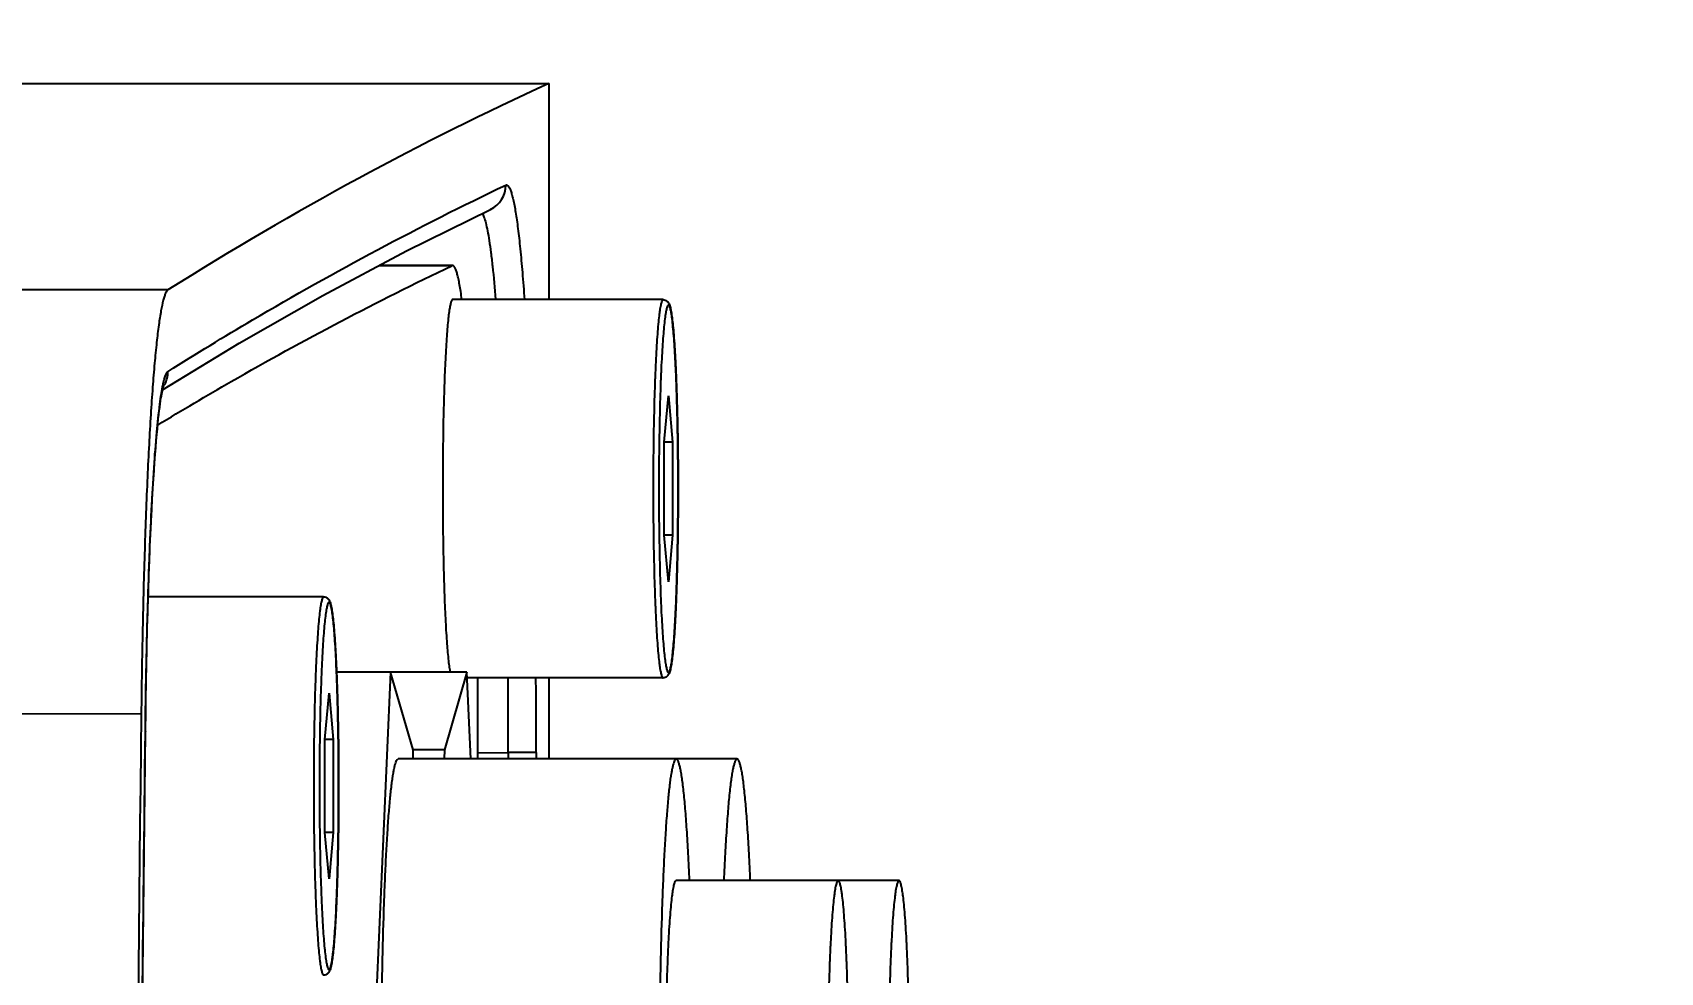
# Model space of a CAD drawing. Header units: millimetres. Extents: x 5828 to 6704, y 123 to 421.
# Drawn here: x 6598.923 to 6600.931, y 252.184 to 253.343 of the extents above; entities that cross this region are included whole.
import ezdxf

# ---------------------------------------------------------------- set-up
doc = ezdxf.new("R2010")
doc.units = ezdxf.units.MM
for name, color, linetype in [('外形图', 7, 'Continuous'), ('尺寸标注', 7, 'Continuous'), ('运动范围', 7, 'Continuous')]:
    doc.layers.add(name, color=color, linetype=linetype)
doc.styles.add('微软雅黑', font='msyh.ttc', dxfattribs={"height": 1.5})
doc.dimstyles.new('尺寸标注_1_15比例', dxfattribs={"dimtxt": 1.5, "dimasz": 1.25, "dimexe": 0.5, "dimexo": 0.4, "dimgap": 0.5, "dimtad": 1, "dimdec": 1, "dimlfac": 15, "dimdsep": 46, "dimtxsty": '微软雅黑', "dimcen": 0.09, "dimadec": 0, "dimazin": 0, "dimtp": 0.01, "dimtm": 0.01, "dimtfac": 1, "dimtdec": 1, "dimtofl": 0, "dimtmove": 0, "dimatfit": 3, "dimfxl": 1, "dimtolj": 1, "dimarcsym": 0})

# ---------------------------------------------------------------- blocks, each defined once
blk = doc.blocks.new('*D769')
at = {"layer": 'Defpoints', "color": 0}
for p in [(6596.5117, 262.0217), (6628.0363, 256.1115), (6591.2263, 249.6258), (6551.3884, 249.6138), (6637.3008, 249.6138)]:
    blk.add_point(p, dxfattribs=at)
at = {"layer": '尺寸标注', "color": 0, "lineweight": -2}
blk.add_arc((6591.1582, 249.6138), 13.5135, 15.29432, 174.69825, dxfattribs=at)
at = {"layer": '尺寸标注', "color": 0}
for points in [[(6603.9899, 253.1328), (6604.3964, 253.224), (6604.4667, 251.9587)], [(6577.4944, 250.8721), (6577.9106, 250.8528), (6577.6447, 249.6138)]]:
    blk.add_solid(points, dxfattribs=at)
at = {"layer": '尺寸标注', "color": 0, "insert": (6589.8699, 264.3502), "char_height": 1.5, "attachment_point": 5, "rotation": 4.9963, "style": '微软雅黑'}
blk.add_mtext('\\A1;-\\A1;170%%d', dxfattribs=at)

msp = doc.modelspace()

# ---------------------------------------------------------------- linework, layer by layer
at = {"layer": '外形图', "color": 7, "linetype": 'Continuous'}
for p, q in [((6596.9354, 253.2805), (6599.5597, 253.2805)), ((6599.5597, 253.0138), (6599.5597, 253.2805)), ((6599.4874, 253.1249), (6599.4873, 253.1249)), ((6599.4399, 253.0556), (6599.3499, 253.0556)), ((6599.4407, 253.0558), (6599.3503, 253.0558)), ((6599.4407, 253.0558), (6599.4399, 253.0556)), ((6599.0896, 253.0259), (6596.9389, 253.0271)), ((6599.7004, 253.0138), (6599.4407, 253.0138)), ((6599.7018, 252.8378), (6599.707, 252.8951)), ((6599.707, 252.8951), (6599.7122, 252.8378)), ((6599.7122, 252.8378), (6599.7018, 252.8378)), ((6599.7018, 252.7231), (6599.7018, 252.8378)), ((6599.7122, 252.8378), (6599.7122, 252.7231)), ((6599.7122, 252.7231), (6599.7018, 252.7231)), ((6599.707, 252.6658), (6599.7018, 252.7231)), ((6599.7122, 252.7231), (6599.707, 252.6658)), ((6599.2817, 252.6471), (6599.0653, 252.6471)), ((6599.4583, 252.5543), (6599.2977, 252.5543)), ((6599.3643, 252.5543), (6599.346, 252.143)), ((6599.392, 252.4584), (6599.3643, 252.5543)), ((6599.4583, 252.5543), (6599.4306, 252.4584)), ((6599.4631, 252.4471), (6599.4583, 252.5543)), ((6599.7004, 252.5471), (6599.4587, 252.5471)), ((6599.5597, 252.4471), (6599.5597, 252.5471)), ((6599.2832, 252.4711), (6599.2884, 252.5285)), ((6599.2884, 252.5285), (6599.2936, 252.4711)), ((6599.0567, 252.5025), (6596.9429, 252.5042)), ((6599.0618, 252.4805), (6599.0618, 252.4809)), ((6599.0618, 252.4809), (6599.0619, 252.4805)), ((6599.2936, 252.4711), (6599.2832, 252.4711)), ((6599.2832, 252.3565), (6599.2832, 252.4711)), ((6599.2936, 252.4711), (6599.2936, 252.3565)), ((6599.4306, 252.4584), (6599.392, 252.4584)), ((6599.3922, 252.4471), (6599.392, 252.4584)), ((6599.4306, 252.4584), (6599.4304, 252.4471)), ((6599.4721, 252.4471), (6599.4721, 252.4558)), ((6599.4721, 252.4547), (6599.5094, 252.4553)), ((6599.5439, 252.4553), (6599.5094, 252.4553)), ((6599.5094, 252.4553), (6599.5094, 252.4471)), ((6599.5439, 252.4553), (6599.5439, 252.4471)), ((6599.7917, 252.4471), (6599.3738, 252.4471)), ((6599.2936, 252.3565), (6599.2832, 252.3565)), ((6599.2884, 252.2991), (6599.2832, 252.3565)), ((6599.2936, 252.3565), (6599.2884, 252.2991)), ((6599.9914, 252.2971), (6599.7167, 252.2971))]:
    msp.add_line(p, q, dxfattribs=at)
for points in [[(6599.0831, 252.9025), (6599.1775, 252.9599), (6599.2808, 253.0188), (6599.3841, 253.0739), (6599.4874, 253.1249)], [(6599.0619, 252.4805), (6599.0622, 252.5066), (6599.0626, 252.5336), (6599.0631, 252.5601), (6599.0637, 252.5856), (6599.0642, 252.6098), (6599.0649, 252.6327), (6599.0655, 252.654), (6599.0662, 252.6738), (6599.0669, 252.6922), (6599.0675, 252.7095), (6599.0682, 252.7257), (6599.0689, 252.7408), (6599.0697, 252.755), (6599.0704, 252.7683), (6599.0711, 252.7807), (6599.0718, 252.7922), (6599.0725, 252.803), (6599.0732, 252.8131), (6599.0739, 252.8226), (6599.0746, 252.8314), (6599.0752, 252.8396), (6599.0759, 252.8472), (6599.0766, 252.8542), (6599.0772, 252.8607), (6599.0778, 252.8666), (6599.0784, 252.872), (6599.079, 252.8769), (6599.0796, 252.8813), (6599.0801, 252.8852), (6599.0806, 252.8888), (6599.0811, 252.892), (6599.0816, 252.8948), (6599.0821, 252.8974), (6599.0825, 252.8996), (6599.0829, 252.9016), (6599.0832, 252.9033), (6599.0836, 252.9047), (6599.0839, 252.9059), (6599.0841, 252.9069), (6599.0843, 252.9077), (6599.0845, 252.9082), (6599.0846, 252.9085), (6599.0846, 252.9085)], [(6599.0619, 246.747), (6599.0586, 247.0435), (6599.0558, 247.3427), (6599.0532, 247.6431), (6599.0511, 247.9445), (6599.0492, 248.2467), (6599.0478, 248.5497), (6599.0467, 248.8533), (6599.046, 249.1572), (6599.0456, 249.4614), (6599.0456, 249.7657), (6599.046, 250.0699), (6599.0467, 250.3739), (6599.0478, 250.6776), (6599.0492, 250.9807), (6599.0511, 251.283), (6599.0532, 251.5845), (6599.0558, 251.8849), (6599.0586, 252.184), (6599.0619, 252.4805)]]:
    msp.add_lwpolyline(points, dxfattribs=at)
for centre, radius, start, end in [((6599.4731, 253.155), 0.0333, 295.4549, 0.1046), ((6599.0565, 252.9253), 0.0333, 330.4356, 0.1055), ((6599.0566, 252.9252), 0.0332, 325.8816, 330.4282), ((6588.0948, 252.4559), 11.3773, 359.99959, 0.45956), ((6587.1088, 252.4667), 12.4007, 359.94759, 0.37174), ((6586.2796, 252.4555), 13.2643, 359.99923, 0.39579)]:
    msp.add_arc(centre, radius, start, end, dxfattribs=at)
for centre, major_axis, start_param, end_param in [((6600.8118, -746.4341), (0, 1000), 0.023895, 0.032867), ((6599.7468, 249.6138), (0, 13.4821), 1.354859, 1.786734)]:
    msp.add_ellipse(centre, major_axis=major_axis, ratio=0.052408, start_param=start_param, end_param=end_param, dxfattribs=at)
for points, knots in [([(6599.0898, 252.9253), (6599.1242, 252.9469), (6599.2597, 253.0294), (6599.3998, 253.1044), (6599.5063, 253.155)], [0, 0, 0, 0, 0.256151, 1, 1, 1, 1]), ([(6599.5063, 253.155), (6599.5066, 253.1551), (6599.5071, 253.1553), (6599.5079, 253.1552), (6599.5087, 253.1547), (6599.5099, 253.1536), (6599.5112, 253.1514), (6599.5127, 253.1477), (6599.5141, 253.1429), (6599.5156, 253.1369), (6599.5171, 253.1297), (6599.5186, 253.1213), (6599.52, 253.1117), (6599.5214, 253.101), (6599.5228, 253.0891), (6599.5247, 253.0711), (6599.527, 253.0459), (6599.5286, 253.025), (6599.5293, 253.0139)], [0, 0, 0, 0, 0.005469, 0.010792, 0.016768, 0.023977, 0.043249, 0.069921, 0.104412, 0.1469, 0.197443, 0.255994, 0.322474, 0.396792, 0.478845, 0.568513, 0.770049, 1, 1, 1, 1]), ([(6599.4773, 253.12), (6599.4777, 253.1194), (6599.4785, 253.1179), (6599.4801, 253.1141), (6599.4819, 253.1077), (6599.484, 253.098), (6599.4861, 253.0859), (6599.4881, 253.0713), (6599.491, 253.047), (6599.4927, 253.0277), (6599.4938, 253.014)], [0, 0, 0, 0, 0.020494, 0.046371, 0.114979, 0.206502, 0.320931, 0.457993, 0.617251, 1, 1, 1, 1]), ([(6599.077, 252.8591), (6599.107, 252.8773), (6599.2255, 252.9474), (6599.3474, 253.0116), (6599.4399, 253.0556)], [0, 0, 0, 0, 0.255295, 1, 1, 1, 1]), ([(6599.4522, 253.014), (6599.4518, 253.0172), (6599.4509, 253.0233), (6599.4495, 253.0318), (6599.4481, 253.039), (6599.4467, 253.0449), (6599.4453, 253.0495), (6599.4441, 253.0526), (6599.443, 253.0543), (6599.4423, 253.0551), (6599.4415, 253.0557), (6599.4409, 253.0558), (6599.4407, 253.0558)], [0, 0, 0, 0, 0.221194, 0.41458, 0.579869, 0.716922, 0.825833, 0.907173, 0.93804, 0.962971, 0.98298, 1, 1, 1, 1]), ([(6599.0896, 253.0259), (6599.089, 253.0255), (6599.0879, 253.0242), (6599.0866, 253.0215), (6599.0852, 253.0177), (6599.0831, 253.0105), (6599.0807, 252.9987), (6599.0781, 252.9813), (6599.0755, 252.9597), (6599.073, 252.934), (6599.0706, 252.9044), (6599.0683, 252.871), (6599.0662, 252.8342), (6599.0635, 252.7788), (6599.0607, 252.703), (6599.0582, 252.6054), (6599.0571, 252.5376), (6599.0567, 252.5025)], [0, 0, 0, 0, 0.003914, 0.00957, 0.017172, 0.026794, 0.052169, 0.085689, 0.127192, 0.176426, 0.233078, 0.296774, 0.367089, 0.443552, 0.612818, 0.799993, 1, 1, 1, 1]), ([(6599.4407, 253.0138), (6599.4405, 253.0138), (6599.4401, 253.0135), (6599.4396, 253.0127), (6599.439, 253.0115), (6599.4385, 253.0098), (6599.438, 253.0077), (6599.4374, 253.0051), (6599.4369, 253.0021), (6599.4362, 252.9971), (6599.4353, 252.9898), (6599.4344, 252.9797), (6599.4335, 252.9681), (6599.4323, 252.9495), (6599.431, 252.9231), (6599.4298, 252.8881), (6599.429, 252.8497), (6599.4286, 252.8089), (6599.4285, 252.7672), (6599.4288, 252.726), (6599.4295, 252.6865), (6599.4305, 252.6501), (6599.4319, 252.618), (6599.4335, 252.5911), (6599.4351, 252.5725), (6599.4366, 252.5609), (6599.4373, 252.5562), (6599.4378, 252.5542)], [0, 0, 0, 0, 0.001304, 0.003262, 0.006105, 0.009901, 0.014672, 0.020424, 0.027152, 0.034849, 0.053095, 0.07503, 0.100485, 0.129257, 0.195802, 0.272517, 0.356913, 0.446245, 0.537607, 0.628026, 0.714558, 0.79439, 0.864928, 0.923889, 0.969381, 0.986615, 1, 1, 1, 1]), ([(6599.7004, 253.0138), (6599.7002, 253.0138), (6599.6998, 253.0136), (6599.6995, 253.0131), (6599.699, 253.0124), (6599.6985, 253.0111), (6599.6979, 253.0091), (6599.6974, 253.0066), (6599.6968, 253.0036), (6599.6962, 253), (6599.6955, 252.9942), (6599.6945, 252.9856), (6599.6935, 252.9739), (6599.6926, 252.9603), (6599.6917, 252.9449), (6599.6909, 252.928), (6599.6899, 252.9028), (6599.689, 252.8686), (6599.6883, 252.8254), (6599.6881, 252.7805), (6599.6883, 252.7355), (6599.689, 252.6923), (6599.6899, 252.6581), (6599.6909, 252.6329), (6599.6917, 252.616), (6599.6926, 252.6007), (6599.6935, 252.5871), (6599.6945, 252.5753), (6599.6955, 252.5668), (6599.6962, 252.5609), (6599.6968, 252.5573), (6599.6974, 252.5543), (6599.6979, 252.5518), (6599.6985, 252.5498), (6599.699, 252.5485), (6599.6995, 252.5478), (6599.6998, 252.5473), (6599.7002, 252.5471), (6599.7004, 252.5471)], [0, 0, 0, 0, 0.001411, 0.002394, 0.00362, 0.006867, 0.011226, 0.016719, 0.023346, 0.031101, 0.039968, 0.060967, 0.086158, 0.11531, 0.148147, 0.184358, 0.223596, 0.309629, 0.402955, 0.5, 0.597045, 0.690371, 0.776404, 0.815642, 0.851853, 0.88469, 0.913842, 0.939033, 0.960032, 0.968899, 0.976654, 0.983281, 0.988774, 0.993133, 0.99638, 0.997606, 0.998589, 1, 1, 1, 1]), ([(6599.7004, 253.0138), (6599.7013, 253.0138), (6599.7031, 253.0134), (6599.7055, 253.012), (6599.7072, 253.0098), (6599.7083, 253.0072), (6599.7091, 253.0048), (6599.7098, 253.002), (6599.7106, 252.9975), (6599.7116, 252.9907), (6599.7126, 252.9811), (6599.7141, 252.9646), (6599.7152, 252.9458), (6599.7162, 252.9249), (6599.7169, 252.9069), (6599.7175, 252.8878), (6599.7182, 252.8604), (6599.7188, 252.8245), (6599.719, 252.7805), (6599.7188, 252.7365), (6599.7182, 252.7006), (6599.7175, 252.6731), (6599.7169, 252.654), (6599.7162, 252.6361), (6599.7152, 252.6151), (6599.7141, 252.5963), (6599.7126, 252.5798), (6599.7116, 252.5702), (6599.7106, 252.5634), (6599.7098, 252.5589), (6599.7091, 252.5562), (6599.7083, 252.5537), (6599.7072, 252.5511), (6599.7055, 252.549), (6599.7031, 252.5475), (6599.7013, 252.5471), (6599.7004, 252.5471)], [0, 0, 0, 0, 0.00593, 0.010902, 0.017755, 0.022968, 0.028203, 0.034058, 0.040762, 0.057052, 0.077338, 0.101572, 0.161144, 0.19596, 0.233709, 0.274031, 0.31654, 0.406461, 0.500001, 0.593541, 0.683462, 0.72597, 0.766292, 0.804041, 0.838858, 0.898429, 0.922663, 0.942948, 0.959239, 0.965943, 0.971797, 0.977032, 0.982245, 0.989098, 0.99407, 1, 1, 1, 1]), ([(6599.707, 253.0071), (6599.7068, 253.0071), (6599.7065, 253.0069), (6599.7061, 253.0065), (6599.7057, 253.0058), (6599.7052, 253.0045), (6599.7047, 253.0026), (6599.7041, 253.0002), (6599.7036, 252.9972), (6599.703, 252.9937), (6599.7023, 252.9881), (6599.7014, 252.9797), (6599.7004, 252.9683), (6599.6995, 252.9551), (6599.6986, 252.9402), (6599.6978, 252.9238), (6599.6969, 252.8993), (6599.696, 252.8661), (6599.6953, 252.8241), (6599.6951, 252.7805), (6599.6953, 252.7368), (6599.696, 252.6948), (6599.6969, 252.6616), (6599.6978, 252.6371), (6599.6986, 252.6207), (6599.6995, 252.6058), (6599.7004, 252.5926), (6599.7014, 252.5812), (6599.7023, 252.5729), (6599.703, 252.5672), (6599.7036, 252.5637), (6599.7041, 252.5608), (6599.7047, 252.5583), (6599.7052, 252.5564), (6599.7057, 252.5551), (6599.7061, 252.5544), (6599.7065, 252.554), (6599.7068, 252.5538), (6599.707, 252.5538)], [0, 0, 0, 0, 0.001411, 0.002394, 0.00362, 0.006867, 0.011226, 0.016719, 0.023346, 0.031101, 0.039968, 0.060967, 0.086158, 0.11531, 0.148147, 0.184358, 0.223596, 0.309629, 0.402955, 0.5, 0.597045, 0.690371, 0.776404, 0.815642, 0.851853, 0.88469, 0.913842, 0.939033, 0.960032, 0.968899, 0.976654, 0.983281, 0.988774, 0.993133, 0.99638, 0.997606, 0.998589, 1, 1, 1, 1]), ([(6599.707, 252.5538), (6599.7073, 252.5538), (6599.7076, 252.554), (6599.7079, 252.5544), (6599.7084, 252.5551), (6599.7089, 252.5564), (6599.7094, 252.5583), (6599.71, 252.5608), (6599.7105, 252.5637), (6599.7111, 252.5672), (6599.7118, 252.5729), (6599.7127, 252.5812), (6599.7137, 252.5926), (6599.7146, 252.6058), (6599.7155, 252.6207), (6599.7163, 252.6371), (6599.7172, 252.6616), (6599.7181, 252.6948), (6599.7188, 252.7368), (6599.719, 252.7805), (6599.7188, 252.8241), (6599.7181, 252.8661), (6599.7172, 252.8993), (6599.7163, 252.9238), (6599.7155, 252.9402), (6599.7146, 252.9551), (6599.7137, 252.9683), (6599.7127, 252.9797), (6599.7118, 252.9881), (6599.7111, 252.9937), (6599.7105, 252.9972), (6599.71, 253.0002), (6599.7094, 253.0026), (6599.7089, 253.0045), (6599.7084, 253.0058), (6599.7079, 253.0065), (6599.7076, 253.0069), (6599.7073, 253.0071), (6599.707, 253.0071)], [0, 0, 0, 0, 0.001411, 0.002394, 0.00362, 0.006867, 0.011226, 0.016719, 0.023346, 0.031101, 0.039968, 0.060967, 0.086158, 0.11531, 0.148147, 0.184358, 0.223596, 0.309629, 0.402955, 0.5, 0.597045, 0.690371, 0.776404, 0.815642, 0.851853, 0.88469, 0.913842, 0.939033, 0.960032, 0.968899, 0.976654, 0.983281, 0.988774, 0.993133, 0.99638, 0.997606, 0.998589, 1, 1, 1, 1]), ([(6599.0836, 252.9088), (6599.0841, 252.9109), (6599.0849, 252.9148), (6599.0864, 252.9197), (6599.0878, 252.9229), (6599.0889, 252.9246), (6599.0895, 252.9251), (6599.0898, 252.9253)], [0, 0, 0, 0, 0.370696, 0.659127, 0.866579, 0.941634, 1, 1, 1, 1]), ([(6599.0618, 252.4809), (6599.0624, 252.5299), (6599.0637, 252.601), (6599.0667, 252.6921), (6599.0693, 252.7517), (6599.0722, 252.8037), (6599.0755, 252.8472), (6599.0787, 252.8777), (6599.0814, 252.8972), (6599.0829, 252.9052), (6599.0836, 252.9088)], [0, 0, 0, 0, 0.342718, 0.497724, 0.637685, 0.759993, 0.862381, 0.94287, 0.974417, 1, 1, 1, 1]), ([(6599.2817, 252.6471), (6599.2815, 252.6471), (6599.2811, 252.6469), (6599.2808, 252.6465), (6599.2803, 252.6457), (6599.2798, 252.6444), (6599.2793, 252.6425), (6599.2787, 252.64), (6599.2781, 252.6369), (6599.2775, 252.6333), (6599.2768, 252.6275), (6599.2758, 252.6189), (6599.2748, 252.6072), (6599.2739, 252.5936), (6599.273, 252.5783), (6599.2722, 252.5613), (6599.2712, 252.5361), (6599.2703, 252.502), (6599.2696, 252.4587), (6599.2694, 252.4138), (6599.2696, 252.3689), (6599.2703, 252.3256), (6599.2712, 252.2915), (6599.2722, 252.2662), (6599.273, 252.2493), (6599.2739, 252.234), (6599.2748, 252.2204), (6599.2758, 252.2087), (6599.2768, 252.2001), (6599.2775, 252.1943), (6599.2781, 252.1907), (6599.2787, 252.1876), (6599.2793, 252.1851), (6599.2798, 252.1831), (6599.2803, 252.1819), (6599.2808, 252.1811), (6599.2811, 252.1807), (6599.2815, 252.1805), (6599.2817, 252.1805)], [0, 0, 0, 0, 0.001411, 0.002394, 0.00362, 0.006867, 0.011226, 0.016719, 0.023346, 0.031101, 0.039968, 0.060967, 0.086158, 0.11531, 0.148147, 0.184358, 0.223596, 0.309629, 0.402955, 0.5, 0.597045, 0.690371, 0.776404, 0.815642, 0.851853, 0.88469, 0.913842, 0.939033, 0.960032, 0.968899, 0.976654, 0.983281, 0.988774, 0.993133, 0.99638, 0.997606, 0.998589, 1, 1, 1, 1]), ([(6599.2884, 252.6405), (6599.2881, 252.6405), (6599.2878, 252.6403), (6599.2875, 252.6398), (6599.287, 252.6391), (6599.2865, 252.6379), (6599.286, 252.6359), (6599.2854, 252.6335), (6599.2849, 252.6305), (6599.2843, 252.627), (6599.2836, 252.6214), (6599.2827, 252.6131), (6599.2817, 252.6017), (6599.2808, 252.5885), (6599.2799, 252.5736), (6599.2791, 252.5571), (6599.2782, 252.5326), (6599.2773, 252.4994), (6599.2766, 252.4575), (6599.2764, 252.4138), (6599.2766, 252.3701), (6599.2773, 252.3282), (6599.2782, 252.295), (6599.2791, 252.2705), (6599.2799, 252.254), (6599.2808, 252.2391), (6599.2817, 252.2259), (6599.2827, 252.2145), (6599.2836, 252.2062), (6599.2843, 252.2005), (6599.2849, 252.1971), (6599.2854, 252.1941), (6599.286, 252.1916), (6599.2865, 252.1897), (6599.287, 252.1885), (6599.2875, 252.1878), (6599.2878, 252.1873), (6599.2881, 252.1871), (6599.2884, 252.1871)], [0, 0, 0, 0, 0.001411, 0.002394, 0.00362, 0.006867, 0.011226, 0.016719, 0.023346, 0.031101, 0.039968, 0.060967, 0.086158, 0.11531, 0.148147, 0.184358, 0.223596, 0.309629, 0.402955, 0.5, 0.597045, 0.690371, 0.776404, 0.815642, 0.851853, 0.88469, 0.913842, 0.939033, 0.960032, 0.968899, 0.976654, 0.983281, 0.988774, 0.993133, 0.99638, 0.997606, 0.998589, 1, 1, 1, 1]), ([(6599.2817, 252.6471), (6599.2826, 252.6471), (6599.2844, 252.6468), (6599.2868, 252.6453), (6599.2885, 252.6431), (6599.2897, 252.6406), (6599.2904, 252.6381), (6599.2911, 252.6354), (6599.2919, 252.6309), (6599.2929, 252.624), (6599.294, 252.6144), (6599.2954, 252.598), (6599.2965, 252.5792), (6599.2975, 252.5582), (6599.2982, 252.5403), (6599.2988, 252.5211), (6599.2995, 252.4937), (6599.3001, 252.4578), (6599.3003, 252.4138), (6599.3001, 252.3698), (6599.2995, 252.3339), (6599.2988, 252.3065), (6599.2982, 252.2873), (6599.2975, 252.2694), (6599.2965, 252.2484), (6599.2954, 252.2296), (6599.294, 252.2132), (6599.2929, 252.2035), (6599.2919, 252.1967), (6599.2911, 252.1922), (6599.2904, 252.1895), (6599.2897, 252.187), (6599.2885, 252.1845), (6599.2868, 252.1823), (6599.2844, 252.1808), (6599.2826, 252.1805), (6599.2817, 252.1805)], [0, 0, 0, 0, 0.00593, 0.010902, 0.017755, 0.022968, 0.028203, 0.034058, 0.040762, 0.057052, 0.077338, 0.101572, 0.161144, 0.19596, 0.233709, 0.274031, 0.31654, 0.406461, 0.500001, 0.593541, 0.683462, 0.72597, 0.766292, 0.804041, 0.838858, 0.898429, 0.922663, 0.942948, 0.959239, 0.965943, 0.971797, 0.977032, 0.982245, 0.989098, 0.99407, 1, 1, 1, 1]), ([(6599.2884, 252.1871), (6599.2886, 252.1871), (6599.2889, 252.1873), (6599.2893, 252.1878), (6599.2897, 252.1885), (6599.2902, 252.1897), (6599.2907, 252.1916), (6599.2913, 252.1941), (6599.2918, 252.1971), (6599.2924, 252.2005), (6599.2932, 252.2062), (6599.2941, 252.2145), (6599.295, 252.2259), (6599.296, 252.2391), (6599.2968, 252.254), (6599.2976, 252.2705), (6599.2985, 252.295), (6599.2994, 252.3282), (6599.3001, 252.3701), (6599.3003, 252.4138), (6599.3001, 252.4575), (6599.2994, 252.4994), (6599.2985, 252.5326), (6599.2976, 252.5571), (6599.2968, 252.5736), (6599.296, 252.5885), (6599.295, 252.6017), (6599.2941, 252.6131), (6599.2932, 252.6214), (6599.2924, 252.627), (6599.2918, 252.6305), (6599.2913, 252.6335), (6599.2907, 252.6359), (6599.2902, 252.6379), (6599.2897, 252.6391), (6599.2893, 252.6398), (6599.2889, 252.6403), (6599.2886, 252.6405), (6599.2884, 252.6405)], [0, 0, 0, 0, 0.001411, 0.002394, 0.00362, 0.006867, 0.011226, 0.016719, 0.023346, 0.031101, 0.039968, 0.060967, 0.086158, 0.11531, 0.148147, 0.184358, 0.223596, 0.309629, 0.402955, 0.5, 0.597045, 0.690371, 0.776404, 0.815642, 0.851853, 0.88469, 0.913842, 0.939033, 0.960032, 0.968899, 0.976654, 0.983281, 0.988774, 0.993133, 0.99638, 0.997606, 0.998589, 1, 1, 1, 1]), ([(6599.0618, 246.747), (6599.0564, 247.222), (6599.0482, 248.1776), (6599.0442, 249.6138), (6599.0482, 251.05), (6599.0564, 252.0056), (6599.0618, 252.4805)], [0, 0, 0, 0, 0.248536, 0.5, 0.751464, 1, 1, 1, 1]), ([(6599.3738, 251.6471), (6599.3734, 251.6471), (6599.3728, 251.6475), (6599.3722, 251.6483), (6599.3714, 251.6495), (6599.3706, 251.6517), (6599.3696, 251.6551), (6599.3686, 251.6594), (6599.3676, 251.6646), (6599.3667, 251.6708), (6599.3653, 251.6808), (6599.3637, 251.6955), (6599.362, 251.7156), (6599.3604, 251.7389), (6599.3589, 251.7652), (6599.3575, 251.7942), (6599.3559, 251.8374), (6599.3543, 251.896), (6599.3531, 251.9701), (6599.3527, 252.0471), (6599.3531, 252.1242), (6599.3543, 252.1983), (6599.3559, 252.2568), (6599.3575, 252.3001), (6599.3589, 252.3291), (6599.3604, 252.3554), (6599.362, 252.3787), (6599.3637, 252.3988), (6599.3653, 252.4135), (6599.3667, 252.4235), (6599.3676, 252.4296), (6599.3686, 252.4349), (6599.3696, 252.4392), (6599.3706, 252.4425), (6599.3714, 252.4447), (6599.3722, 252.446), (6599.3728, 252.4468), (6599.3734, 252.4471), (6599.3738, 252.4471)], [0, 0, 0, 0, 0.001411, 0.002394, 0.00362, 0.006867, 0.011226, 0.016719, 0.023346, 0.0311, 0.039968, 0.060967, 0.086158, 0.11531, 0.148147, 0.184357, 0.223596, 0.309628, 0.402955, 0.5, 0.597045, 0.690371, 0.776404, 0.815642, 0.851853, 0.88469, 0.913842, 0.939033, 0.960032, 0.968899, 0.976653, 0.983281, 0.988773, 0.993133, 0.99638, 0.997606, 0.998589, 1, 1, 1, 1]), ([(6599.7167, 252.4471), (6599.7163, 252.4471), (6599.7157, 252.4468), (6599.7151, 252.446), (6599.7143, 252.4447), (6599.7134, 252.4425), (6599.7125, 252.4392), (6599.7115, 252.4349), (6599.7105, 252.4296), (6599.7095, 252.4235), (6599.7082, 252.4135), (6599.7066, 252.3988), (6599.7049, 252.3787), (6599.7033, 252.3554), (6599.7018, 252.3291), (6599.7004, 252.3001), (6599.6987, 252.2568), (6599.6971, 252.1983), (6599.696, 252.1242), (6599.6956, 252.0471), (6599.696, 251.9701), (6599.6971, 251.896), (6599.6987, 251.8374), (6599.7004, 251.7942), (6599.7018, 251.7652), (6599.7033, 251.7389), (6599.7049, 251.7156), (6599.7066, 251.6955), (6599.7082, 251.6808), (6599.7095, 251.6708), (6599.7105, 251.6646), (6599.7115, 251.6594), (6599.7125, 251.6551), (6599.7134, 251.6517), (6599.7143, 251.6495), (6599.7151, 251.6483), (6599.7157, 251.6475), (6599.7163, 251.6471), (6599.7167, 251.6471)], [0, 0, 0, 0, 0.001411, 0.002394, 0.00362, 0.006867, 0.011227, 0.016719, 0.023347, 0.031101, 0.039968, 0.060967, 0.086158, 0.11531, 0.148147, 0.184358, 0.223596, 0.309629, 0.402955, 0.5, 0.597045, 0.690372, 0.776404, 0.815643, 0.851853, 0.88469, 0.913842, 0.939033, 0.960032, 0.9689, 0.976654, 0.983281, 0.988774, 0.993133, 0.99638, 0.997606, 0.998589, 1, 1, 1, 1]), ([(6599.733, 252.2972), (6599.7325, 252.3083), (6599.7316, 252.3294), (6599.7298, 252.359), (6599.728, 252.3847), (6599.7262, 252.4036), (6599.7247, 252.4165), (6599.7236, 252.4244), (6599.7225, 252.4312), (6599.7214, 252.4368), (6599.7204, 252.4407), (6599.7196, 252.4431), (6599.7191, 252.4446), (6599.7185, 252.4457), (6599.7178, 252.4466), (6599.7171, 252.4471), (6599.7167, 252.4471)], [0, 0, 0, 0, 0.219466, 0.415682, 0.58623, 0.729027, 0.789476, 0.842387, 0.887622, 0.925085, 0.954739, 0.966658, 0.976669, 0.984831, 0.991259, 1, 1, 1, 1]), ([(6599.7917, 252.4471), (6599.7912, 252.4471), (6599.7905, 252.4466), (6599.7899, 252.4457), (6599.7893, 252.4446), (6599.7887, 252.4431), (6599.7879, 252.4407), (6599.7869, 252.4368), (6599.7858, 252.4312), (6599.7847, 252.4244), (6599.7836, 252.4165), (6599.7821, 252.4036), (6599.7804, 252.3847), (6599.7785, 252.359), (6599.7768, 252.3294), (6599.7758, 252.3083), (6599.7753, 252.2972)], [0, 0, 0, 0, 0.008741, 0.015169, 0.023331, 0.033342, 0.045261, 0.074915, 0.112378, 0.157613, 0.210524, 0.270973, 0.413771, 0.584318, 0.780534, 1, 1, 1, 1]), ([(6599.808, 252.2972), (6599.8075, 252.3083), (6599.8066, 252.3294), (6599.8048, 252.359), (6599.803, 252.3847), (6599.8012, 252.4036), (6599.7997, 252.4165), (6599.7987, 252.4244), (6599.7976, 252.4312), (6599.7964, 252.4368), (6599.7955, 252.4407), (6599.7946, 252.4431), (6599.7941, 252.4446), (6599.7935, 252.4457), (6599.7928, 252.4466), (6599.7921, 252.4471), (6599.7917, 252.4471)], [0, 0, 0, 0, 0.219466, 0.415682, 0.58623, 0.729027, 0.789476, 0.842387, 0.887622, 0.925085, 0.954739, 0.966658, 0.976669, 0.984831, 0.991259, 1, 1, 1, 1]), ([(6599.7167, 251.7971), (6599.7164, 251.7971), (6599.716, 251.7974), (6599.7157, 251.7978), (6599.7152, 251.7986), (6599.7146, 251.8), (6599.714, 251.8021), (6599.7134, 251.8048), (6599.7128, 251.8081), (6599.7122, 251.8119), (6599.7114, 251.8182), (6599.7104, 251.8273), (6599.7093, 251.8399), (6599.7083, 251.8545), (6599.7073, 251.8709), (6599.7065, 251.889), (6599.7055, 251.9161), (6599.7045, 251.9527), (6599.7037, 251.999), (6599.7035, 252.0471), (6599.7037, 252.0953), (6599.7045, 252.1416), (6599.7055, 252.1782), (6599.7065, 252.2052), (6599.7073, 252.2233), (6599.7083, 252.2398), (6599.7093, 252.2543), (6599.7104, 252.2669), (6599.7114, 252.2761), (6599.7122, 252.2823), (6599.7128, 252.2862), (6599.7134, 252.2895), (6599.714, 252.2922), (6599.7146, 252.2943), (6599.7152, 252.2956), (6599.7157, 252.2964), (6599.716, 252.2969), (6599.7164, 252.2971), (6599.7167, 252.2971)], [0, 0, 0, 0, 0.001411, 0.002394, 0.00362, 0.006867, 0.011226, 0.016719, 0.023346, 0.0311, 0.039968, 0.060967, 0.086158, 0.11531, 0.148147, 0.184357, 0.223596, 0.309628, 0.402955, 0.5, 0.597045, 0.690371, 0.776404, 0.815642, 0.851853, 0.88469, 0.913842, 0.939033, 0.960032, 0.968899, 0.976653, 0.983281, 0.988773, 0.993133, 0.99638, 0.997606, 0.998589, 1, 1, 1, 1]), ([(6599.9164, 252.2971), (6599.9161, 252.2971), (6599.9158, 252.2969), (6599.9154, 252.2964), (6599.9149, 252.2956), (6599.9144, 252.2943), (6599.9138, 252.2922), (6599.9131, 252.2895), (6599.9125, 252.2862), (6599.9119, 252.2823), (6599.9111, 252.2761), (6599.9101, 252.2669), (6599.909, 252.2543), (6599.908, 252.2398), (6599.9071, 252.2233), (6599.9062, 252.2052), (6599.9052, 252.1782), (6599.9042, 252.1416), (6599.9035, 252.0953), (6599.9032, 252.0471), (6599.9035, 251.999), (6599.9042, 251.9527), (6599.9052, 251.9161), (6599.9062, 251.889), (6599.9071, 251.8709), (6599.908, 251.8545), (6599.909, 251.8399), (6599.9101, 251.8273), (6599.9111, 251.8182), (6599.9119, 251.8119), (6599.9125, 251.8081), (6599.9131, 251.8048), (6599.9138, 251.8021), (6599.9144, 251.8), (6599.9149, 251.7986), (6599.9154, 251.7978), (6599.9158, 251.7974), (6599.9161, 251.7971), (6599.9164, 251.7971)], [0, 0, 0, 0, 0.001411, 0.002394, 0.00362, 0.006867, 0.011227, 0.016719, 0.023347, 0.031101, 0.039968, 0.060967, 0.086158, 0.11531, 0.148147, 0.184358, 0.223596, 0.309629, 0.402955, 0.5, 0.597045, 0.690372, 0.776404, 0.815643, 0.851853, 0.88469, 0.913842, 0.939033, 0.960032, 0.9689, 0.976654, 0.983281, 0.988774, 0.993133, 0.99638, 0.997606, 0.998589, 1, 1, 1, 1]), ([(6599.9164, 251.7971), (6599.9166, 251.7971), (6599.917, 251.7974), (6599.9174, 251.7978), (6599.9178, 251.7986), (6599.9184, 251.8), (6599.919, 251.8021), (6599.9196, 251.8048), (6599.9202, 251.8081), (6599.9208, 251.8119), (6599.9217, 251.8182), (6599.9227, 251.8273), (6599.9237, 251.8399), (6599.9248, 251.8545), (6599.9257, 251.8709), (6599.9265, 251.889), (6599.9276, 251.9161), (6599.9286, 251.9527), (6599.9293, 251.999), (6599.9295, 252.0471), (6599.9293, 252.0953), (6599.9286, 252.1416), (6599.9276, 252.1782), (6599.9265, 252.2052), (6599.9257, 252.2233), (6599.9248, 252.2398), (6599.9237, 252.2543), (6599.9227, 252.2669), (6599.9217, 252.2761), (6599.9208, 252.2823), (6599.9202, 252.2862), (6599.9196, 252.2895), (6599.919, 252.2922), (6599.9184, 252.2943), (6599.9178, 252.2956), (6599.9174, 252.2964), (6599.917, 252.2969), (6599.9166, 252.2971), (6599.9164, 252.2971)], [0, 0, 0, 0, 0.001411, 0.002394, 0.00362, 0.006867, 0.011227, 0.016719, 0.023347, 0.031101, 0.039968, 0.060967, 0.086158, 0.11531, 0.148147, 0.184358, 0.223596, 0.309629, 0.402955, 0.5, 0.597045, 0.690372, 0.776404, 0.815643, 0.851853, 0.88469, 0.913842, 0.939033, 0.960032, 0.9689, 0.976654, 0.983281, 0.988774, 0.993133, 0.99638, 0.997606, 0.998589, 1, 1, 1, 1]), ([(6599.9914, 252.2971), (6599.9912, 252.2971), (6599.9908, 252.2969), (6599.9904, 252.2964), (6599.9899, 252.2956), (6599.9894, 252.2943), (6599.9888, 252.2922), (6599.9882, 252.2895), (6599.9875, 252.2862), (6599.9869, 252.2823), (6599.9861, 252.2761), (6599.9851, 252.2669), (6599.984, 252.2543), (6599.983, 252.2398), (6599.9821, 252.2233), (6599.9812, 252.2052), (6599.9802, 252.1782), (6599.9792, 252.1416), (6599.9785, 252.0953), (6599.9782, 252.0471), (6599.9785, 251.999), (6599.9792, 251.9527), (6599.9802, 251.9161), (6599.9812, 251.889), (6599.9821, 251.8709), (6599.983, 251.8545), (6599.984, 251.8399), (6599.9851, 251.8273), (6599.9861, 251.8182), (6599.9869, 251.8119), (6599.9875, 251.8081), (6599.9882, 251.8048), (6599.9888, 251.8021), (6599.9894, 251.8), (6599.9899, 251.7986), (6599.9904, 251.7978), (6599.9908, 251.7974), (6599.9912, 251.7971), (6599.9914, 251.7971)], [0, 0, 0, 0, 0.001411, 0.002394, 0.00362, 0.006867, 0.011227, 0.016719, 0.023347, 0.031101, 0.039968, 0.060967, 0.086158, 0.11531, 0.148147, 0.184358, 0.223596, 0.309629, 0.402955, 0.5, 0.597045, 0.690372, 0.776404, 0.815643, 0.851853, 0.88469, 0.913842, 0.939033, 0.960032, 0.9689, 0.976654, 0.983281, 0.988774, 0.993133, 0.99638, 0.997606, 0.998589, 1, 1, 1, 1]), ([(6599.9914, 251.7971), (6599.9916, 251.7971), (6599.992, 251.7974), (6599.9924, 251.7978), (6599.9929, 251.7986), (6599.9934, 251.8), (6599.994, 251.8021), (6599.9946, 251.8048), (6599.9952, 251.8081), (6599.9958, 251.8119), (6599.9967, 251.8182), (6599.9977, 251.8273), (6599.9988, 251.8399), (6599.9998, 251.8545), (6600.0007, 251.8709), (6600.0016, 251.889), (6600.0026, 251.9161), (6600.0036, 251.9527), (6600.0043, 251.999), (6600.0046, 252.0471), (6600.0043, 252.0953), (6600.0036, 252.1416), (6600.0026, 252.1782), (6600.0016, 252.2052), (6600.0007, 252.2233), (6599.9998, 252.2398), (6599.9988, 252.2543), (6599.9977, 252.2669), (6599.9967, 252.2761), (6599.9958, 252.2823), (6599.9952, 252.2862), (6599.9946, 252.2895), (6599.994, 252.2922), (6599.9934, 252.2943), (6599.9929, 252.2956), (6599.9924, 252.2964), (6599.992, 252.2969), (6599.9916, 252.2971), (6599.9914, 252.2971)], [0, 0, 0, 0, 0.001411, 0.002394, 0.00362, 0.006867, 0.011227, 0.016719, 0.023347, 0.031101, 0.039968, 0.060967, 0.086158, 0.11531, 0.148147, 0.184358, 0.223596, 0.309629, 0.402955, 0.5, 0.597045, 0.690372, 0.776404, 0.815643, 0.851853, 0.88469, 0.913842, 0.939033, 0.960032, 0.9689, 0.976654, 0.983281, 0.988774, 0.993133, 0.99638, 0.997606, 0.998589, 1, 1, 1, 1])]:
    msp.add_open_spline(points, degree=3, knots=knots, dxfattribs=at)
at = {"layer": '运动范围', "color": 0, "linetype": 'Continuous', "lineweight": 0}
msp.add_arc((6591.2263, 249.6198), 37.378, 10, 350, dxfattribs=at)

# ---------------------------------------------------------------- dimensions: what is measured, and where the dimension line sits
at = {"layer": '尺寸标注'}
dim = msp.add_angular_dim_2l(base=(6596.5117, 262.0217), line1=((6551.3884, 249.6138), (6637.3008, 249.6138)), line2=((6628.0363, 256.1115), (6591.2263, 249.6258)), text='\\A1;-<>', dimstyle='尺寸标注_1_15比例', override={"dimtxsty": '微软雅黑'}, dxfattribs=at)
dim.commit()
dim.dimension.update_dxf_attribs({"geometry": '*D769', "text_midpoint": (6589.9813, 263.076), "dimtype": 162})

doc.saveas('drawing.dxf')
